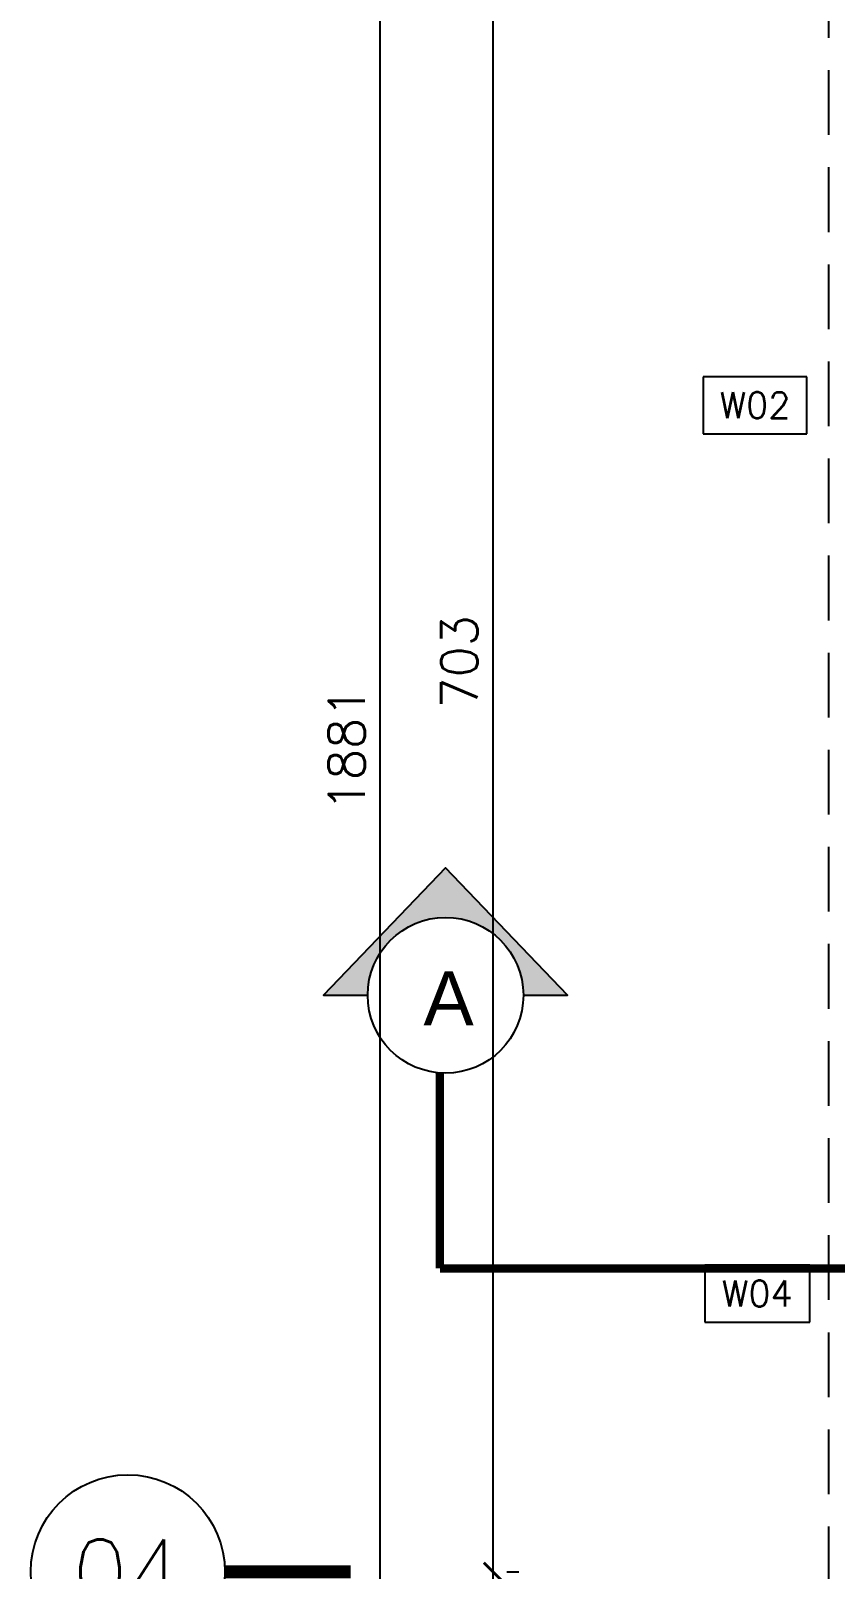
# Model space of a CAD drawing. Header units: centimetres. Extents: x -2093 to 2270, y -504 to 3084.
# Drawn here: x -2093 to -1782, y 1439 to 2033 of the extents above; entities that cross this region are included whole.
import ezdxf
from ezdxf.enums import TextEntityAlignment as Align

# ---------------------------------------------------------------- set-up
doc = ezdxf.new("R2010")
doc.units = ezdxf.units.CM
doc.header["$LTSCALE"] = 100
doc.header["$MEASUREMENT"] = 0
for name, pattern in [('GRID$0$GRID$0$XREF GRID$0$GRIDS$0$CENTER', [2, 1.25, -0.25, 0.25, -0.25]), ('HIDDEN', [0.375, 0.25, -0.125]), ('XREF CUTTING LINES$0$DASHDOT', [1, 0.5, -0.25, 0, -0.25])]:
    doc.linetypes.add(name, pattern=pattern)
for name, color, linetype in [('GRID$0$DIM IN', 1, 'Continuous'), ('GRID$0$XREF GRID', 11, 'GRID$0$GRID$0$XREF GRID$0$GRIDS$0$CENTER'), ('HIDDEN -03', 8, 'HIDDEN'), ('TEXT-SCHED', 3, 'Continuous'), ('WALL-01', 7, 'Continuous'), ('WINDOW', 1, 'Continuous'), ('XREF CUTTING LINES$0$SECTION LINE', 6, 'XREF CUTTING LINES$0$DASHDOT'), ('XREF CUTTING LINES$0$WALL SECT LINE', 6, 'XREF CUTTING LINES$0$DASHDOT')]:
    doc.layers.add(name, color=color, linetype=linetype)
doc.styles.add('A0-01 GROUND FLOOR PLAN - For Entry modification$0$ROMANS', font='romans')
doc.styles.add('GRID$0$GRID$0$XREF GRID$0$GRIDS$0$18', font='romans.shx', dxfattribs={"width": 0.85, "height": 15})
doc.styles.add('GRID$0$ROMANS', font='romans')
doc.styles.add('XREF CUTTING LINES$0$ART', font='arial.ttf')
doc.dimstyles.new('A0-01 GROUND FLOOR PLAN - For Entry modification$0$text', dxfattribs={"dimtxt": 18, "dimasz": 10, "dimexe": 10, "dimexo": 10, "dimgap": -6, "dimtad": 1, "dimtih": 1, "dimtoh": 1, "dimdec": 0, "dimdsep": 46, "dimtxsty": 'A0-01 GROUND FLOOR PLAN - For Entry modification$0$ROMANS', "dimblk1": 'A0-01 GROUND FLOOR PLAN - For Entry modification$0$_ARCHTICK', "dimblk2": 'A0-01 GROUND FLOOR PLAN - For Entry modification$0$_ARCHTICK', "dimsah": 1, "dimcen": 25, "dimdle": 10, "dimse1": 1, "dimse2": 1, "dimsd1": 1, "dimsd2": 1, "dimclrd": 1, "dimclre": 1, "dimclrt": 2, "dimadec": 0, "dimazin": 0, "dimtfac": 1, "dimtdec": 0, "dimtmove": 2, "dimatfit": 3, "dimldrblk": 'A0-01 GROUND FLOOR PLAN - For Entry modification$0$_ARCHTICK', "dimfxl": 1, "dimtolj": 1, "dimtzin": 0, "dimarcsym": 0})
doc.dimstyles.new('GRID$0$AS-17-100', dxfattribs={"dimtxt": 14, "dimasz": 7, "dimexe": 10, "dimexo": 25, "dimgap": 6, "dimtad": 1, "dimtoh": 1, "dimdec": 0, "dimdsep": 46, "dimtxsty": 'GRID$0$ROMANS', "dimblk1": 'GRID$0$_ARCHTICK', "dimblk2": 'GRID$0$_ARCHTICK', "dimsah": 1, "dimcen": 25, "dimdle": 10, "dimclrd": 1, "dimclre": 1, "dimclrt": 2, "dimadec": 0, "dimazin": 0, "dimtfac": 1, "dimtdec": 0, "dimtofl": 0, "dimtmove": 2, "dimatfit": 3, "dimldrblk": 'GRID$0$_ARCHTICK', "dimfxl": 1, "dimtolj": 1, "dimtzin": 0, "dimarcsym": 0})

# ---------------------------------------------------------------- blocks, each defined once
blk = doc.blocks.new('XREF CUTTING LINES')
at = {"layer": 'XREF CUTTING LINES$0$SECTION LINE'}
h = blk.add_hatch(color=251, dxfattribs=at)
edge = h.paths.add_edge_path()
edge.add_line((-1885.97, 1660.69), (-1903, 1660.69))
edge.add_ellipse((-1933.08, 1660.69), major_axis=(-21.27, 21.27), ratio=1, start_angle=225, end_angle=405)
edge.add_line((-1963.16, 1660.69), (-1980.19, 1660.69))
edge.add_line((-1980.19, 1660.69), (-1933.08, 1709.91))
edge.add_line((-1933.08, 1709.91), (-1885.97, 1660.69))
at = {"layer": 'XREF CUTTING LINES$0$SECTION LINE', "color": 2, "linetype": 'Continuous'}
blk.add_lwpolyline([(-1903, 1660.69), (-1885.97, 1660.69), (-1933.08, 1709.91), (-1980.19, 1660.69), (-1963.16, 1660.69)], dxfattribs=at)
blk.add_circle((-1933.08, 1660.69), 30.08, dxfattribs=at)
at = {"layer": 'XREF CUTTING LINES$0$WALL SECT LINE', "const_width": 3.32}
for points in [[(-351.38, 1630.68), (-351.38, 1555.16), (-1935.28, 1555.16)], [(-1935.28, 1555.16), (-1935.28, 1630.68)]]:
    blk.add_lwpolyline(points, dxfattribs=at)
at = {"layer": 'XREF CUTTING LINES$0$SECTION LINE', "color": 2, "style": 'XREF CUTTING LINES$0$ART'}
blk.add_text('A', height=20.9, dxfattribs=at).set_placement((-1931.9, 1659.48), align=Align.MIDDLE_CENTER)
blk = doc.blocks.new('GRID$0$_ARCHTICK')
at = {"color": 0, "linetype": 'ByBlock', "const_width": 0.15}
blk.add_lwpolyline([(-0.5, -0.5), (0.5, 0.5)], dxfattribs=at)
blk = doc.blocks.new('*D426')
at = {"layer": 'Defpoints', "color": 0, "transparency": 16777216}
for p in [(-1934.4, 2140.98), (-1934.4, 1438), (-1914.76, 1438)]:
    blk.add_point(p, dxfattribs=at)
at = {"layer": 'GRID$0$DIM IN', "color": 1, "lineweight": -2, "transparency": 16777216}
for p, q in [((-1914.76, 2150.98), (-1914.76, 1428)), ((-1909.4, 2140.98), (-1904.76, 2140.98)), ((-1909.4, 1438), (-1904.76, 1438))]:
    blk.add_line(p, q, dxfattribs=at)
at = {"layer": 'GRID$0$DIM IN', "color": 1, "lineweight": -2, "transparency": 16777216, "xscale": 7, "yscale": 7, "zscale": 7}
for p, rotation in [((-1914.76, 2140.98), 90), ((-1914.76, 1438), 270)]:
    blk.add_blockref('GRID$0$_ARCHTICK', p, dxfattribs=dict(at, rotation=rotation))
at = {"layer": 'GRID$0$DIM IN', "color": 2, "transparency": 16777216, "insert": (-1927.76, 1789.49), "char_height": 14, "attachment_point": 5, "rotation": 90, "style": 'GRID$0$ROMANS'}
blk.add_mtext('\\A1;703', dxfattribs=at)
blk = doc.blocks.new('*D427')
at = {"layer": 'Defpoints', "color": 0, "transparency": 16777216}
for p in [(-1934.4, 1438), (-1934.4, 815.5), (-1914.76, 815.5)]:
    blk.add_point(p, dxfattribs=at)
at = {"layer": 'GRID$0$DIM IN', "color": 1, "lineweight": -2, "transparency": 16777216}
for p, q in [((-1914.76, 1448), (-1914.76, 805.5)), ((-1909.4, 1438), (-1904.76, 1438)), ((-1909.4, 815.5), (-1904.76, 815.5))]:
    blk.add_line(p, q, dxfattribs=at)
at = {"layer": 'GRID$0$DIM IN', "color": 1, "lineweight": -2, "transparency": 16777216, "xscale": 7, "yscale": 7, "zscale": 7}
for p, rotation in [((-1914.76, 1438), 90), ((-1914.76, 815.5), 270)]:
    blk.add_blockref('GRID$0$_ARCHTICK', p, dxfattribs=dict(at, rotation=rotation))
at = {"layer": 'GRID$0$DIM IN', "color": 2, "transparency": 16777216, "insert": (-1927.76, 1126.75), "char_height": 14, "attachment_point": 5, "rotation": 90, "style": 'GRID$0$ROMANS'}
blk.add_mtext('\\A1;623', dxfattribs=at)
blk = doc.blocks.new('*D428')
at = {"layer": 'Defpoints', "color": 0, "transparency": 16777216}
for p in [(-1992.02, 2696.16), (-1958.3, 2696.16), (-1992.02, 815.5)]:
    blk.add_point(p, dxfattribs=at)
at = {"layer": 'GRID$0$DIM IN', "color": 1, "lineweight": -2, "transparency": 16777216}
for p, q in [((-1958.3, 805.5), (-1958.3, 2706.16)), ((-1967.02, 2696.16), (-1948.3, 2696.16)), ((-1967.02, 815.5), (-1948.3, 815.5))]:
    blk.add_line(p, q, dxfattribs=at)
at = {"layer": 'GRID$0$DIM IN', "color": 1, "lineweight": -2, "transparency": 16777216, "xscale": 7, "yscale": 7, "zscale": 7}
for p, rotation in [((-1958.3, 2696.16), 90), ((-1958.3, 815.5), 270)]:
    blk.add_blockref('GRID$0$_ARCHTICK', p, dxfattribs=dict(at, rotation=rotation))
at = {"layer": 'GRID$0$DIM IN', "color": 2, "transparency": 16777216, "insert": (-1971.3, 1755.83), "char_height": 14, "attachment_point": 5, "rotation": 90, "style": 'GRID$0$ROMANS'}
blk.add_mtext('\\A1;1881', dxfattribs=at)
blk = doc.blocks.new('*D221')
at = {"layer": 'Defpoints', "color": 0, "transparency": 16777216}
blk.add_point((-1813.52, 1888.59), dxfattribs=at)
blk.add_point((-1813.52, 1888.59), dxfattribs=at)
blk.add_point((-1813.52, 1888.59), dxfattribs=at)
at = {"layer": 'TEXT-SCHED', "color": 1, "lineweight": -2, "transparency": 16777216}
for p, q in [((-1793.47, 1899.59), (-1833.57, 1899.59)), ((-1833.57, 1899.59), (-1833.57, 1877.59)), ((-1793.47, 1877.59), (-1793.47, 1899.59)), ((-1833.57, 1877.59), (-1793.47, 1877.59))]:
    blk.add_line(p, q, dxfattribs=at)
at = {"layer": 'TEXT-SCHED', "color": 2, "transparency": 16777216, "insert": (-1813.52, 1888.59), "char_height": 8, "width": 47.1429, "attachment_point": 5, "style": 'A0-01 GROUND FLOOR PLAN - For Entry modification$0$ROMANS'}
blk.add_mtext('\\A1;{\\H1.25x;W02}', dxfattribs=at)
blk = doc.blocks.new('A0-01 GROUND FLOOR PLAN - For Entry modification$0$_ARCHTICK')
at = {"color": 0, "linetype": 'ByBlock', "const_width": 0.15}
blk.add_lwpolyline([(-0.5, -0.5), (0.5, 0.5)], dxfattribs=at)
blk = doc.blocks.new('*D222')
at = {"layer": 'Defpoints', "color": 0, "transparency": 16777216}
blk.add_point((-1812.63, 1545.47), dxfattribs=at)
blk.add_point((-1812.63, 1545.47), dxfattribs=at)
blk.add_point((-1812.63, 1545.47), dxfattribs=at)
at = {"layer": 'TEXT-SCHED', "color": 1, "lineweight": -2, "transparency": 16777216}
for p, q in [((-1792.34, 1556.47), (-1832.91, 1556.47)), ((-1832.91, 1556.47), (-1832.91, 1534.47)), ((-1792.34, 1534.47), (-1792.34, 1556.47)), ((-1832.91, 1534.47), (-1792.34, 1534.47))]:
    blk.add_line(p, q, dxfattribs=at)
at = {"layer": 'TEXT-SCHED', "color": 2, "transparency": 16777216, "insert": (-1812.63, 1545.47), "char_height": 8, "width": 47.1429, "attachment_point": 5, "style": 'A0-01 GROUND FLOOR PLAN - For Entry modification$0$ROMANS'}
blk.add_mtext('\\A1;{\\H1.25x;W04}', dxfattribs=at)
blk = doc.blocks.new('GRID')
at = {"layer": 'GRID$0$XREF GRID', "color": 3, "linetype": 'Continuous', "const_width": 5}
blk.add_lwpolyline([(-1969.8, 1438), (-2018.36, 1438)], dxfattribs=at)
at = {"layer": 'GRID$0$XREF GRID', "color": 3, "linetype": 'Continuous'}
blk.add_circle((-2055.86, 1438), 37.5, dxfattribs=at)
at = {"layer": 'GRID$0$XREF GRID', "color": 4, "linetype": 'Continuous', "style": 'GRID$0$GRID$0$XREF GRID$0$GRIDS$0$18'}
blk.add_text('04', height=25, dxfattribs=at).set_placement((-2055.86, 1438), align=Align.MIDDLE)
at = {"layer": 'GRID$0$DIM IN'}
for base, p1, p2, picture, middle in [((-1958.3, 2696.16), (-1992.02, 815.5), (-1992.02, 2696.16), '*D428', (-1971.3, 1755.83)), ((-1914.76, 1438), (-1934.4, 2140.98), (-1934.4, 1438), '*D426', (-1927.76, 1789.49)), ((-1914.75702633, 815.5), (-1934.39588829, 1438), (-1934.39588829, 815.5), '*D427', (-1927.75702633, 1126.75))]:
    dim = blk.add_linear_dim(base=base, p1=p1, p2=p2, angle=90, dimstyle='GRID$0$AS-17-100', dxfattribs=at)
    dim.commit()
    dim.dimension.update_dxf_attribs({"geometry": picture, "text_midpoint": middle})

msp = doc.modelspace()

# ---------------------------------------------------------------- linework, layer by layer
at = {"layer": 'HIDDEN -03'}
msp.add_line((-1785, 793), (-1785, 2713), dxfattribs=at)

# ---------------------------------------------------------------- block references
at = {"layer": 'WALL-01'}
msp.add_blockref('GRID', (0, 0), dxfattribs=at)
at = {"layer": 'WINDOW'}
msp.add_blockref('XREF CUTTING LINES', (0, 0), dxfattribs=at)

# ---------------------------------------------------------------- dimensions: what is measured, and where the dimension line sits
at = {"layer": 'TEXT-SCHED'}
for base, p1, p2, text, picture, middle in [((-1813.52, 1888.59), (-1813.52, 1888.59), (-1813.52, 1888.59), '{\\H1.25x;W02}', '*D221', (-1813.52, 1888.59)), ((-1812.63, 1545.47), (-1812.63, 1545.47), (-1812.63, 1545.47), '{\\H1.25x;W04}', '*D222', (-1812.63, 1545.47))]:
    dim = msp.add_linear_dim(base=base, p1=p1, p2=p2, text=text, dimstyle='A0-01 GROUND FLOOR PLAN - For Entry modification$0$text', override={"dimtxt": 8, "dimgap": -6, "dimclrt": 2}, dxfattribs=at)
    dim.commit()
    dim.dimension.update_dxf_attribs({"geometry": picture, "text_midpoint": middle, "dimtype": 160})

doc.saveas('drawing.dxf')
